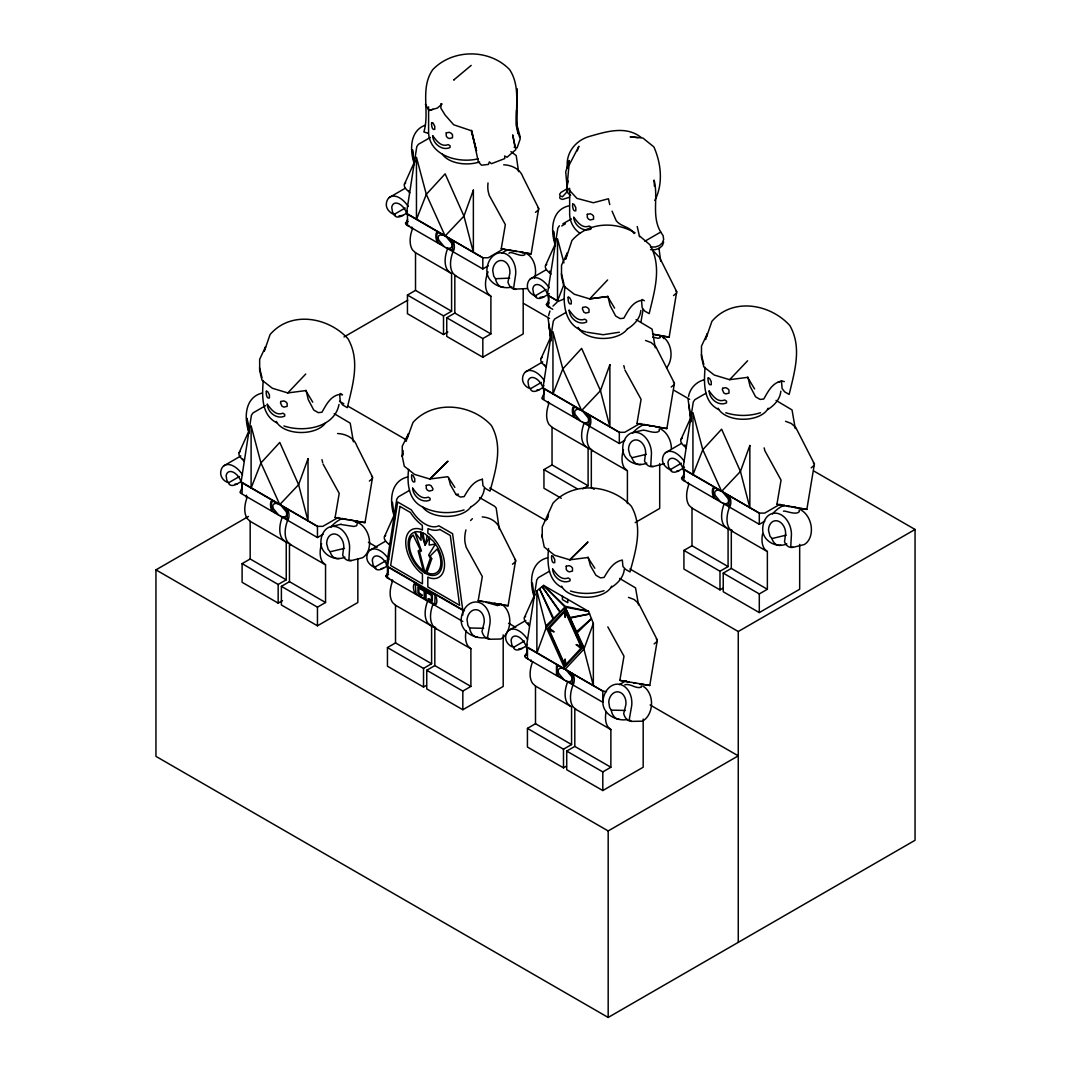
<?xml version="1.0" encoding="UTF-8"?>
<svg xmlns="http://www.w3.org/2000/svg" width="1071" height="1071" viewBox="0 0 1071 1071"><rect width="100%" height="100%" fill="white"/><g stroke="black" fill="none" stroke-linecap="round" stroke-linejoin="round"><path stroke-width="1.5" d="M428.32 133.326L423.875 131.947C430.06 111.625 419.645 88.665 432.711 69.682C452.805 48.65 489.581 48.65 509.662 69.682C523.424 90.781 511.269 116.511 520.238 138.842L517.119 147.865L514.107 147.142M594.82 568.232L587.805 557.509L569.772 559.812L554.47 555.206L544.255 547.067L542.234 537.24L542.234 526.972L552.957 503.236C573.601 480.344 611.595 484.614 631.368 506.288C643.149 527.24 635.813 550.32 630.002 571.927L625.558 569.357L622.934 566.492L622.331 560.039C613.214 561.847 608.448 570.107 604.098 577.43L600.389 577.858L595.945 575.288L590.375 565.662L588.18 557.121M559.397 225.753L557.83 228.096L547.522 293.561L548.539 295.703L557.509 300.884L557.509 238.713L563.935 262.89M542.234 537.24L542.234 534.67M516.463 110.126L516.142 124.946L517.989 133.688M516.731 98.586L516.945 88.706L516.624 124.008L520.211 136.968M355.144 521.108L365.01 522.621L372.561 477.224L356.83 445.79C354.046 437.731 345.598 433.835 337.552 433.527M501.723 604.847L508.109 605.771L515.66 560.387L499.943 528.954C497.319 521.523 489.795 517.306 482.191 516.945M524.763 252.943L531.149 253.881L538.7 208.484L522.969 177.05C520.185 168.99 511.737 165.095 503.691 164.787M639.896 683.941L649.776 685.453L657.326 640.056L638.677 603.509L634.152 599.519L628.463 597.364M660.446 335.799L669.161 337.111L676.711 291.727L659.589 257.522L653.551 251.176M657.005 427.061L666.872 428.574L674.422 383.177L655.787 346.629L651.262 342.64L645.572 340.484M800.465 508.444L806.851 509.381L814.402 463.984L795.753 427.436L791.241 423.447L785.552 421.291M568.875 165.108L569.277 160.53L565.716 171.842L567.63 192.686L570.615 195.458M609.76 204.628L608.422 198.764L593.347 202.754L576.881 198.349L566.934 187.505L568.982 165.429L578.902 146.272L577.229 150.917M503.557 248.887L488.202 257.763L482.78 257.736L406.485 213.263L416.78 146.66L418.346 144.331L430.355 137.463M464.506 610.831L386.484 565.783L396.779 499.166L398.345 496.837L409.51 490.398M387.488 566.773L397.689 502.004L411.411 509.93A28.542 16.48 60 0 0 438.856 525.781L452.591 533.706L462.779 610.256M640.056 423.433L624.714 432.309L619.292 432.282L542.984 387.809L553.279 321.206L554.858 318.877L566.024 312.424M572.316 673.485L526.463 646.589L536.758 579.987L538.325 577.657L549.49 571.204M780.036 504.254L764.681 513.116L759.259 513.089L682.963 468.629L693.258 402.013L694.825 399.684L705.99 393.231M567.001 189.313L566.505 192.365L562.516 196.756L560.173 195.939L559.598 194.44L560.869 192.485L566.572 189.045M342.573 518.953L335.103 517.547L339.212 493.37L323.054 464.051M509.809 250.413L501.241 248.807L505.351 224.629L489.193 195.31L488.095 190.906A18.997 10.871 -80.8 0 1 488.028 182.913M483.476 601.728L478.202 600.711L482.311 576.533L466.153 547.214L465.068 542.81A18.997 10.871 -80.8 0 1 465.939 529.944M640.886 322.384L643.095 309.479M645.532 425.107L636.964 423.5L641.074 399.322L624.915 370.004M628.423 681.986L619.855 680.38L623.978 656.202L607.819 626.883M784.4 505.713L776.93 504.321L781.054 480.129L764.895 450.824L764.159 447.879M549.784 271.083L550.855 274.337M566.934 187.505L568.099 180.919M528.07 622.612L529.141 625.866M684.931 444.853L686.016 448.106M565.916 613L565.113 617.432L564.31 612.077M564.31 663.485L565.113 659.067L565.916 664.422M548.566 315.731L549.918 311.018M688.546 396.538C689.804 388.572 696.217 381.825 703.995 379.844M338.998 404.436C334.527 428.052 303.187 432.523 283.949 425.977M484.346 488.349C483.664 496.368 477.773 502.66 471.227 506.717M640.846 310.389C640.177 318.395 634.273 324.687 627.726 328.743M624.326 569.17C623.643 577.175 617.739 583.467 611.193 587.524M780.826 391.196C780.143 399.215 774.253 405.494 767.706 409.55M427.329 535.567L425.133 545.166L420.742 532.086L416.646 531.685L413.125 532.769A24.017 13.869 60 0 0 413.125 560.494A24.017 13.869 60 0 0 437.142 574.364A24.017 13.869 60 0 0 437.142 546.638L433.621 541.484L425.133 533.96L420.742 532.086L421.037 540.333L414.892 532.233L421.425 550.896L419.564 552.06L425.133 573.172L430.328 558.272L428.654 555.073L435.388 544.055L429.136 545.072L429.525 537.16L425.133 545.166L422.938 533.023M264.738 349.963L270.066 334.567C290.79 310.322 328.382 317.083 348.021 338.797C360.458 360.579 352.654 385.025 347.325 407.676L342.827 405.079L340.283 401.786L339.694 394.771M565.823 259.062L571.927 240.52C588.006 222.099 614.901 221.041 635.103 232.849M706.579 336.736L711.907 321.327C732.618 297.095 770.21 303.843 789.849 325.571C802.286 347.352 794.495 371.784 789.166 394.436L784.655 391.839L782.111 388.545L781.522 381.544M425.04 125.267C409.591 130.97 409.778 150.516 414.223 163.555L414.946 160.851L404.503 184.065M403.098 453.394L402.268 456.42L404.276 466.246L414.504 474.386L429.792 479.005L447.839 476.689L454.854 487.412M407.248 438.213L412.991 422.429C433.635 399.537 471.615 403.807 491.388 425.482C503.183 446.433 495.833 469.513 490.036 491.12L485.591 488.55L482.967 485.685L482.352 479.219M547.214 519.02L548.472 514.468L547.027 519.14M264.242 351.328L265.528 346.83L259.651 359.334L259.651 370.392L261.967 380.138L272.409 388.278L287.804 392.923L305.757 390.594L312.745 402.174M565.689 258.78L567.389 252.783L561.512 265.287L561.512 276.345L563.828 286.091L574.257 294.23L589.666 298.876L607.618 296.547L614.607 308.127M705.655 339.587L707.355 333.59L701.492 346.094L701.478 357.152L703.808 366.898L714.237 375.037L729.632 379.683L747.598 377.353L754.586 388.934M407.582 219.501L405.628 223.866A15.222 7.216 -52.4 0 0 408.935 225.673M403.218 450.744L402.268 456.42L402.268 446.152L408.493 433.661L406.096 441.426M411.933 227.146L411.532 228.418L411.264 227.467M392.468 579.973L392.066 581.232L391.812 580.295M548.165 401.545L547.763 402.803L547.495 401.853M531.27 660.111L530.868 661.369L530.6 660.419M688.131 482.352L687.729 483.61L687.475 482.66M663.659 242.073L662.373 245.58L659.441 248.244L655.291 249.663L650.552 249.637M593.347 623.469L583.936 649.12L565.113 669.321L546.29 627.378L536.879 590.857L543.573 585.409L588.568 611.38L593.347 623.469L593.347 685.627L583.936 649.12L565.113 607.163L543.573 585.409L565.113 606.226L588.568 611.38L565.113 607.163L560.24 611.929L542.14 586.573L559.999 612.17L553.653 618.395L539.503 588.715L553.078 618.958L545.929 625.973M557.509 300.884L563.882 284.645M654.85 200.478C663.324 183.877 661.249 163.582 653.899 146.928L642.868 138.025L630.163 136.834L638.008 137.637M591.085 228.94L591.165 227.266L589.304 226.061C581.861 229.033 577.175 221.483 573.695 217.118C573.976 224.803 582.53 232.139 590.255 229.301M239.154 452.658L248.941 430.903M384.516 536.571L394.958 513.37M545.554 265.488L555.354 243.746M541.016 358.611L550.802 336.856M524.482 617.391L534.924 594.177L534.201 596.882C529.288 582.865 529.971 562.021 547.495 557.817M680.995 439.418L691.424 416.217M246.571 495.177L245.902 496.85L245.634 495.9M538.659 209.755L535.5 212.339M372.534 478.496L369.361 481.066M676.671 292.999L673.512 295.569M515.633 561.659L512.474 564.23M674.395 384.449L671.222 387.019M657.286 641.328L654.127 643.912M814.362 465.256L811.202 467.84M552.997 306.092L557.107 302.196M287.818 392.91L305.757 374.007M607.618 279.959L589.679 298.863L607.618 296.547M729.646 379.67L747.598 360.78M561.753 225.954L565.394 223.826M406.471 212.125L407.449 211.134M542.97 386.671L543.948 385.68M386.47 564.631L387.448 563.654M682.95 467.478L683.927 466.487M526.45 645.452L527.427 644.461M411.492 536.584L413.138 535.045L420.247 549.624L418.172 550.909L423.326 570.455L421.05 568.795A22.25 12.839 60 0 1 411.518 536.625M442.122 103.994L437.329 108.091L428.909 110.46L425.415 104.235M454.251 79.549L453.676 80.044L471.186 65.398M624.821 684.811C630.324 682.99 635.759 689.269 641.261 687.18L641.288 685.801M784.347 381.584L781.817 381.089C772.378 382.534 768.027 391.611 763.77 399.028L760.102 399.416L755.604 396.819L750.088 386.336L747.906 377.099M389.242 197.533L405.052 188.349M406.94 213.049L402.897 215.405A15.222 7.216 -52.4 0 1 394.423 215.231L394.168 214.401L405.119 208.028M405.36 223.036L408.105 221.443M530.292 278.969L546.103 269.785M223.611 465.965L240.855 455.938M549.329 293.708L543.948 296.841A15.222 7.216 -52.4 0 1 535.473 296.667L535.219 295.837L546.17 289.465M241.31 481.481L237.267 483.838A15.222 7.216 -52.4 0 1 228.792 483.664L228.538 482.834L239.489 476.461M549.985 307.096A15.222 7.216 -52.4 0 1 546.679 305.289L546.411 304.472L549.155 302.879M525.473 371.918L542.716 361.891M543.171 387.434L539.128 389.79A15.222 7.216 -52.4 0 1 530.654 389.616L530.399 388.786L541.35 382.414M369.79 550.36L385.587 541.176M387.474 565.876L383.431 568.232A15.222 7.216 -52.4 0 1 374.97 568.058L374.703 567.228L385.654 560.856M389.483 578.487A15.222 7.216 -52.4 0 1 386.162 576.68L385.908 575.863L388.639 574.27M665.452 452.738L681.25 443.541M684.489 467.465L679.094 470.597A15.222 7.216 -52.4 0 1 670.633 470.423L670.366 469.607L681.317 463.234M685.145 480.866A15.222 7.216 -52.4 0 1 681.825 479.058L681.571 478.242L684.302 476.649M508.578 630.498L525.821 620.47M526.276 646.014L522.233 648.357A15.222 7.216 -52.4 0 1 513.759 648.183L513.504 647.366L524.455 640.994M528.271 658.625A15.222 7.216 -52.4 0 1 524.964 656.818L524.696 655.988L527.441 654.394M562.851 223.852L571.405 218.886M447.839 332.037L443.514 334.527L407.449 313.709L407.449 295.061L415.521 290.388L451.587 311.219L451.587 273.56L415.521 252.729L412.656 250.079A26.641 15.382 -60 0 1 412.656 228.324M344.005 336.963L407.756 300.161M482.82 268.941L482.82 257.763L407.489 214.267L407.449 225.432L482.82 268.941L488.416 265.715M265.554 405.668L252.997 412.924L251.417 415.253L241.122 481.856L317.458 526.356L322.853 526.356L338.195 517.48M407.449 295.061L443.514 315.878L451.587 311.219M523.197 289.023L523.197 333.911L482.82 357.219L446.741 336.401L446.741 317.752L454.827 313.08L490.893 333.911L490.893 296.252L488.028 293.601A26.641 15.382 -60 0 1 488.028 271.847M644.849 241.229L660.74 232.059C651.208 216.248 658.585 197.158 654.086 180.075L654.408 186.367M446.741 317.752L482.82 338.57L490.893 333.911M813.906 471.066L915.049 529.462L915.049 840.28L608.181 1017.45L155.951 756.367L155.951 569.866L248.459 516.463M282.49 600.63L278.165 603.12L242.1 582.303L242.1 563.654L250.172 558.982L286.238 579.813L286.238 542.154L250.172 521.323L247.307 518.672A26.641 15.382 -60 0 1 247.307 496.917M317.458 537.535L317.458 526.356L242.126 482.86L242.1 494.026L317.458 537.535L323.054 534.309M242.1 563.654L278.165 584.471L286.238 579.813M357.834 559.276L357.834 602.504L317.458 625.812L281.392 604.995L281.392 586.346L289.465 581.673L325.544 602.504L325.544 564.845L322.679 562.195A26.641 15.382 -60 0 1 321.595 543.613M561.271 498.243L543.948 488.256L543.948 469.607L552.034 464.934L588.099 485.765L588.099 448.106L552.034 427.275L549.169 424.625A26.641 15.382 -60 0 1 549.169 402.87M281.392 586.346L317.458 607.163L325.544 602.504M619.319 443.488L619.319 432.309L543.988 388.813L543.948 399.978L619.319 443.488L624.915 440.261M582.718 488.871L588.099 485.765M426.405 685.386L423.527 687.047L387.448 666.216L387.448 647.567L395.52 642.908L431.6 663.739L431.6 626.08L395.52 605.249L392.669 602.598A26.641 15.382 -60 0 1 392.669 580.843M635.183 522.608L659.696 508.457L659.696 463.569M387.448 647.567L423.527 668.398L431.6 663.739M503.196 634.889L503.196 686.431L462.819 709.738L426.753 688.907L426.753 670.259L434.826 665.6L470.892 686.417L470.892 648.772L468.04 646.108A26.641 15.382 -60 0 1 466.153 630.685M722.885 588.22L719.993 589.893L683.927 569.062L683.927 550.414L692 545.755L728.079 566.572L728.079 528.913L692 508.096L689.148 505.445A26.641 15.382 -60 0 1 689.148 483.69M426.753 670.259L462.819 691.09L470.892 686.417M759.299 524.308L759.299 513.116L683.967 469.62L683.927 480.785L759.299 524.308L764.895 521.082M683.927 550.414L719.993 571.245L728.079 566.572M799.676 544.376L799.676 589.264L759.299 612.585L723.233 591.754L723.233 573.105L731.306 568.447L767.372 589.264L767.372 551.605L764.52 548.954A26.641 15.382 -60 0 1 762.632 533.532M723.233 573.105L759.299 593.936L767.372 589.264M566.385 766.193L563.493 767.853L527.427 747.036L527.427 728.387L535.5 723.728L571.566 744.546L571.566 706.887L535.5 686.069L532.635 683.405A26.641 15.382 -60 0 1 532.635 661.65M619.346 684.637L626.321 680.607M629.909 568.955L738.267 631.515L915.049 529.462M527.427 728.387L563.493 749.205L571.566 744.546M643.176 719.029L643.176 767.238L602.799 790.545L566.72 769.728L566.72 751.079L574.806 746.407L610.872 767.238L610.872 729.579L608.007 726.928A26.641 15.382 -60 0 1 606.132 711.505M566.72 751.079L602.799 771.896L610.872 767.238M155.951 569.866L608.181 830.949L738.267 755.845L650.137 704.972M357.379 523.036L356.643 525.767L353.725 526.463L340.913 524.482M659.241 428.989L659.294 430.944C655.854 434.826 644.608 429.297 643.443 430.355M559.209 300.978L564.029 299.037M546.411 304.472L548.633 300.938A11.353 6.52 59.8 0 0 541.993 286.479A11.353 6.52 59.8 0 0 532.796 288.728L533.559 293.521L535.219 295.837M385.908 575.863L388.117 572.329A11.353 6.52 59.8 0 0 381.49 557.871A11.353 6.52 59.8 0 0 372.28 560.12L373.056 564.912L374.703 567.228M681.571 478.242L683.78 474.707A11.353 6.52 59.8 0 0 677.153 460.249A11.353 6.52 59.8 0 0 667.943 462.498L668.719 467.291L670.366 469.607M524.696 655.988L526.919 652.467A11.353 6.52 59.8 0 0 520.278 638.008A11.353 6.52 59.8 0 0 511.081 640.257L511.844 645.05L513.504 647.366M664.328 463.73L653.23 466.514L650.753 466.126L651.463 453.542A19.037 14.07 76.6 0 0 636.991 432.47A19.037 14.07 76.6 0 0 622.72 448.669C622.639 460.209 636.723 467.759 646.804 463.1M526.972 288.568L514.321 289.143L513.638 288.005L515.673 274.256A19.037 14.445 87.6 0 0 502.821 252.943A19.037 14.445 87.6 0 0 486.917 269.383C485.873 282.115 500.8 290.121 512.018 287.001M482.459 479.286C473.248 480.892 468.496 489.313 464.118 496.623L460.41 497.051L455.965 494.481L450.409 484.855L448.575 477.733M568.567 205.927C551.043 210.13 550.36 230.975 555.273 244.991L553.479 231.162L555.407 246.089M262.167 393.084C244.643 397.287 243.96 418.132 248.874 432.149L247.08 418.319L249.008 433.246M407.515 476.997C390.005 481.214 389.322 502.045 394.235 516.061M569.625 197.225L562.516 199.42L560.173 198.617L559.598 197.118M641.85 300.282C632.399 301.714 628.048 310.804 623.804 318.207L620.122 318.596L615.624 315.999L610.109 305.53L607.926 296.279M777.961 382.24L781.817 381.089M428.909 110.46L433.112 109.282M760.504 412.737C749.245 416.324 737.049 416.324 725.79 412.737M464.038 509.903C450.342 514.227 434.893 513.491 422.121 506.717C408.265 499.796 406.953 482.941 408.6 469.366M604.004 590.71C593.147 594.097 581.366 594.405 570.468 591.005M478.161 158.803C459.379 163.502 430.408 156.353 428.601 133.433L428.601 106.899M619.359 332.224L603.174 334.728L587.002 332.224M633.269 432.47L642.988 430.167M331.408 526.517L341.127 524.214M653.23 466.514A15.222 9.786 -80.4 0 1 644.541 461.106L645.666 452.564A11.353 8.394 76.6 0 0 637.031 439.994A11.353 8.394 76.6 0 0 628.516 449.659L630.029 455.336L632.01 457.719L646.282 454.332M356.469 522.38L355.077 521.764A19.037 14.07 76.6 0 1 369.053 537.937A19.037 14.07 76.6 0 1 362.467 557.777L351.368 560.561A15.222 9.786 -80.4 0 1 342.68 555.153L343.804 546.612A11.353 8.394 76.6 0 0 335.169 534.041A11.353 8.394 76.6 0 0 326.655 543.707L328.168 549.383L330.149 551.766L344.42 548.379M351.368 560.561L348.892 560.173L349.615 547.589A19.037 14.07 76.6 0 0 335.129 526.517A19.037 14.07 76.6 0 0 320.858 542.716C320.831 554.189 334.835 561.833 344.942 557.148M800.639 509.796A19.037 14.07 76.6 0 1 811.269 527.16A19.037 14.07 76.6 0 1 804.308 544.537L793.209 547.321A15.222 9.786 -80.4 0 1 784.521 541.926L785.645 533.371A11.353 8.394 76.6 0 0 776.997 520.801A11.353 8.394 76.6 0 0 768.496 530.466L769.995 536.143L771.99 538.539L786.248 535.139M793.209 547.321L790.733 546.946L791.442 534.362A19.037 14.07 76.6 0 0 776.957 513.277A19.037 14.07 76.6 0 0 762.686 529.489C762.606 541.016 776.703 548.566 786.783 543.921M402.897 215.405L398.974 215.873M543.948 296.841L540.025 297.31M536.718 390.165L539.128 389.79M234.857 484.212L237.267 483.838M676.698 470.986L679.094 470.597M381.035 568.607L383.431 568.232M518.632 648.932L522.233 648.357M455.965 494.481L458.442 494.2M783.423 511.175C784.574 510.104 795.82 515.646 799.261 511.751L799.207 509.809M501.241 248.807L515.566 251.15M636.964 423.5L654.568 426.325M335.103 517.547L365.01 522.621M776.93 504.321L806.851 509.381M478.202 600.711L495.819 603.522M500.478 604.499L496.328 603.709M619.855 680.38L649.776 685.453M437.396 231.657C434.813 233.21 435.884 239.958 437.396 242.582M452.939 251.551C455.108 249.838 454.599 243.304 452.939 240.64M573.895 406.204C571.312 407.756 572.396 414.504 573.895 417.128M589.438 426.097C591.62 424.384 591.112 417.851 589.438 415.187M272.034 500.251C269.45 501.804 270.535 508.551 272.034 511.175M713.875 487.024C711.291 488.577 712.376 495.324 713.875 497.935M287.577 520.145C289.759 518.431 289.25 511.898 287.577 509.234M729.418 506.918C731.587 505.191 731.078 498.671 729.418 495.993M557.375 664.984L556.505 665.72L556.505 674.181L557.375 675.908L602.799 702.268L602.799 691.09L527.468 647.594L527.427 658.759L558.018 676.417M515.901 289.384A15.222 9.786 -80.4 0 1 507.935 282.195L509.876 273.266A11.353 8.622 87.6 0 0 502.205 260.561A11.353 8.622 87.6 0 0 492.714 270.361L493.744 276.171L495.525 278.714L509.676 278.125M606.467 691.652L602.759 691.063L566.037 669.857L571.512 676.457A5.101 2.945 60 0 1 571.499 680.781L569.317 681.839L566.01 681.036M650.552 246.959L655.291 246.999L659.441 245.567L662.373 242.903L663.659 239.395L663.083 235.593L660.74 232.059M500.987 603.87A19.037 14.512 -88.7 0 1 509.809 621.421A19.037 14.512 -88.7 0 1 500.719 639.039L489.675 639.24A15.222 9.786 -80.4 0 1 481.977 631.488L484.186 622.479A11.353 8.662 -88.7 0 0 476.823 609.76A11.353 8.662 -88.7 0 0 467.023 619.574L467.893 625.397L469.607 627.981L483.677 628.302M489.675 639.24L487.506 637.526L489.983 623.456A19.037 14.512 -88.7 0 0 477.639 602.143A19.037 14.512 -88.7 0 0 461.226 618.583C459.834 632.064 475.725 639.963 487.399 637.406M642.707 686.016A19.037 14.512 -88.7 0 1 651.529 703.58A19.037 14.512 -88.7 0 1 642.439 721.185L631.395 721.385A15.222 9.786 -80.4 0 1 623.683 713.634L625.906 704.624A11.353 8.662 -88.7 0 0 618.543 691.906A11.353 8.662 -88.7 0 0 608.743 701.719L609.613 707.556L611.327 710.127L625.397 710.448M631.395 721.385L629.226 719.672L631.703 705.602A19.037 14.512 -88.7 0 0 619.359 684.289A19.037 14.512 -88.7 0 0 602.946 700.729C601.634 713.42 616.12 721.76 627.472 719.511M645.184 424.852L644.916 424.866M522.929 252.528L520.439 252.14M659.883 335.611L661.624 335.839L657.366 335.049M658.652 427.222L656.162 426.834M355.746 521.108L357.473 521.336L353.229 520.546M629.132 681.892L627.405 681.665L628.704 681.919M640.498 683.941L642.225 684.168L639.615 683.673M646.228 425.013L651.288 425.843M786.208 505.82L789.367 506.342M344.367 519.06L347.54 519.569M513.678 250.828L508.779 250.092L510.077 250.346M521.282 252.368L523.599 252.756M488.912 602.451L490.638 602.732M793.156 507.226L795.699 507.654M494.414 603.629L496.971 604.057M514.937 250.962L531.149 253.881M514.87 251.203L516.811 251.538M652.949 334.206L656.858 334.875M653.578 334.393L669.161 337.111M649.267 425.749L651.878 426.191M790.639 506.463L794.548 507.132M348.798 519.703L352.707 520.372M633.47 682.856L636.067 683.298M653.23 426.178L666.872 428.574M786.743 506.128L789.233 506.57M494.481 603.388L508.109 605.771M655.091 426.499L658.919 427.195M795.057 507.306L798.899 508.015M787.091 506.101L788.725 506.382M521.001 252.1L523.197 252.502M509.02 253.332C510.198 250.212 520.867 257.642 524.857 254.751L524.884 253.238M416.739 583.668C411.679 580.803 413.018 593.468 416.739 594.86L462.819 621.461M434.157 604.861C438.467 606.159 437.102 594.726 433.527 593.361M486.194 602.344L497.466 605.557L499.541 605.035L499.568 603.656M652.721 337.124L658.263 338.289L660.338 337.566L660.352 336.053M444.251 235.486L440.944 234.683L438.762 235.74A5.101 2.945 60 0 0 438.762 240.065L444.063 246.571M446.031 247.709L449.338 248.512L451.52 247.455A5.101 2.945 60 0 0 451.534 243.13L446.058 236.53M580.763 410.032L577.456 409.229L575.274 410.287A5.101 2.945 60 0 0 575.261 414.611L580.576 421.117M582.544 422.255L585.85 423.058L588.033 422.001A5.101 2.945 60 0 0 588.046 417.677L582.57 411.077M720.743 490.839L717.436 490.049L715.254 491.107A5.101 2.945 60 0 0 715.241 495.418L720.555 501.938M722.51 503.075L725.817 503.865L727.999 502.808A5.101 2.945 60 0 0 728.012 498.497L722.537 491.884M278.902 504.08L275.595 503.276L273.413 504.334A5.101 2.945 60 0 0 273.4 508.658L278.714 515.164M280.682 516.302L283.989 517.106L286.171 516.048A5.101 2.945 60 0 0 286.185 511.724L280.709 505.124M564.23 668.813L560.923 668.009L558.741 669.067A5.101 2.945 60 0 0 558.741 673.391L564.042 679.898M585.81 331.93C564.953 326.695 562.315 304.499 565.1 286.426M528.887 388.184C524.897 386.363 521.872 382.079 522.621 377.554A19.037 10.938 59.8 0 1 544.403 380.767M227.025 482.231C223.036 480.41 220.01 476.126 220.76 471.601A19.037 10.938 59.8 0 1 242.541 474.814M511.992 646.75C508.002 644.929 504.977 640.645 505.726 636.134A19.037 10.938 59.8 0 1 527.508 639.347M395.4 215.244C390.487 213.316 385.399 209.006 386.39 203.169A19.037 10.938 59.8 0 1 408.171 206.382M536.451 296.667C531.537 294.753 526.45 290.442 527.441 284.605A19.037 10.938 59.8 0 1 549.222 287.818M671.611 470.437C666.698 468.509 661.597 464.198 662.588 458.375A19.037 10.938 59.8 0 1 684.369 461.588M375.948 568.058C371.008 566.184 365.921 561.86 366.925 555.996A19.037 10.938 59.8 0 1 388.706 559.209M552.77 309.318L548.499 306.868L548.499 295.676L558.473 301.487M434.157 593.776L462.819 610.269L462.819 615.062M416.124 594.445L387.448 577.952L387.448 566.76L416.124 583.36M510.907 151.613L516.209 155.563L518.551 171.588M642.118 299.465L644.367 300.764M636.094 319.627L652.078 329.118L655.278 347.78M776.073 400.434L792.045 409.939L795.258 428.587M441.466 234.736C434.692 226.998 435.602 244.509 441.466 244.201M448.829 238.994L452.672 241.832L452.538 250.386L448.829 248.445M523.505 303.401L549.503 318.422M673.766 390.152L689.657 399.336M454.827 313.08L454.827 275.421L490.893 296.252M577.965 409.283C571.204 401.545 572.101 419.056 577.979 418.748M585.328 413.54L589.184 416.378L589.05 424.933L585.328 422.991M717.945 490.103C711.171 482.352 712.081 499.876 717.945 499.555M725.308 494.347L729.15 497.185L729.016 505.753L725.308 503.812M594.218 489.3L591.326 487.626L591.326 449.967L627.405 470.798L627.405 503.544M731.306 568.447L731.306 530.788L767.372 551.605M543.948 469.607L577.135 488.764M340.257 393.512L342.506 394.811L339.989 394.329C330.537 395.761 326.186 404.838 321.943 412.255L318.261 412.643L313.763 410.046L308.247 399.577L306.065 390.326M339.507 401.29L343.831 403.794M348.169 406.297L405.963 439.659M489.755 488.041L546.103 520.573M334.232 413.674L350.217 423.165L353.417 441.828M479.594 497.6L494.601 506.262L496.208 508.082L499.22 529.02M619.56 578.407L635.545 587.899L638.53 604.928M368.397 542.301L377.072 547.308M508.538 623.215L515.767 627.392M276.104 503.33C269.343 495.592 270.24 513.103 276.117 512.795M283.467 507.587L287.323 510.425L287.189 518.98L283.467 517.039M561.445 668.076C554.671 660.325 555.581 677.836 561.445 677.528M568.808 672.32L572.65 675.158L572.516 683.726L568.808 681.785M289.465 581.673L289.465 544.014L325.544 564.845M434.826 665.6L434.826 627.941L470.892 648.772M574.806 746.407L574.806 708.748L610.872 729.579M641.02 137.342C625.839 125.441 606.414 131.639 589.853 136.298C575.636 140.194 565.247 153.073 567.496 168.147M579.853 233.143C573.681 229.14 570.12 222.099 569.652 214.856L569.652 188.335M718.601 409.55C702.83 401.705 703.942 382.012 705.079 367.233M562.088 587.524C547.589 580.308 547.067 562.503 548.58 548.526M276.76 422.791C261.003 414.946 262.1 395.239 263.238 380.473M639.454 235.861L649.883 244.75C662.32 266.532 654.515 290.977 649.187 313.629L644.688 311.032L642.145 307.738L641.556 300.723M732.51 531.537L729.525 528.753A26.641 15.382 -60 0 1 729.525 506.998M456.032 276.171L453.046 273.4A26.641 15.382 -60 0 1 453.046 251.631M728.079 528.913L728.213 529.047A26.641 15.382 -60 0 0 732.109 530.252M727.129 528.418L724.143 525.647A26.641 15.382 -60 0 1 724.143 503.892M450.65 273.065L447.651 270.294A26.641 15.382 -60 0 1 447.651 248.526M627.405 470.798L624.54 468.147A26.641 15.382 -60 0 1 623.456 449.566M592.544 450.717L589.545 447.946A26.641 15.382 -60 0 1 589.545 426.178M588.099 448.106L588.233 448.227A26.641 15.382 -60 0 0 590.75 449.218M587.162 447.611L584.164 444.826A26.641 15.382 -60 0 1 584.164 423.072M576.011 709.497L573.012 706.726A26.641 15.382 -60 0 1 573.012 684.971C574.806 682.655 574.672 676.778 572.918 673.967M570.629 706.391L567.63 703.62A26.641 15.382 -60 0 1 567.63 681.852M436.044 628.69L433.045 625.906A26.641 15.382 -60 0 1 433.045 604.151M431.6 626.08L431.733 626.2A26.641 15.382 -60 0 0 435.629 627.405M430.649 625.584L427.664 622.8A26.641 15.382 -60 0 1 427.664 601.045M290.683 544.764L287.684 541.993A26.641 15.382 -60 0 1 287.684 520.225M286.238 542.154L286.372 542.274A26.641 15.382 -60 0 0 288.889 543.265M285.301 541.658L282.302 538.874A26.641 15.382 -60 0 1 282.302 517.119M675.694 290.576L676.711 291.727M813.371 462.833L814.402 463.984M537.682 207.332L538.7 208.484M673.405 382.026L674.422 383.177M656.295 638.905L657.326 640.056M514.642 559.236L515.66 560.387M371.543 476.073L372.561 477.224M530.399 388.786L528.739 386.47L527.976 381.691A11.353 6.52 59.8 0 1 537.187 379.429A11.353 6.52 59.8 0 1 543.814 393.887L541.859 398.251A15.222 7.216 -52.4 0 0 543.211 399.577M394.168 214.401L392.508 212.085L391.745 207.292A11.353 6.52 59.8 0 1 398.854 203.744A11.353 6.52 59.8 0 1 407.167 214.508M228.538 482.834L226.878 480.518L226.115 475.738A11.353 6.52 59.8 0 1 235.325 473.476A11.353 6.52 59.8 0 1 241.952 487.934L239.998 492.299A15.222 7.216 -52.4 0 0 241.35 493.624M546.036 367.299L544.791 365.024M409.805 192.914L408.801 191.12M390.353 545.728L389.094 543.452M244.175 461.347L242.93 459.071M634.045 233.505C630.19 226.624 621.006 226.865 616.24 220.746L612.063 211.174M584.297 648.129L577.135 632.841L591.473 618.717L576.573 631.622L570.227 618.074L589.599 613.978L569.973 617.552L565.113 607.163L546.29 627.378L536.879 653.029L536.879 590.857M639.548 236.758L637.218 226.503M703.808 364.408L701.411 354.595M563.841 283.587L561.432 273.788M261.98 377.648L259.57 367.835M771.99 538.539L772.392 539.864A15.222 9.786 -80.4 0 0 781.08 545.273M632.01 457.719L632.412 459.057A15.222 9.786 -80.4 0 0 641.101 464.453M330.149 551.766L330.551 553.105A15.222 9.786 -80.4 0 0 339.239 558.5M623.831 365.599L624.554 368.544M321.969 459.646L322.692 462.592M495.525 278.714L495.806 280.147A15.222 9.786 -80.4 0 0 503.772 287.336M514.977 147.088L512.714 134.892L515.861 149.619L507.025 157.263L504.709 155.964L504.709 158.602L491.455 163.702L489.327 161.908L488.443 164.412L481.522 165.229L478.335 161.801L471.535 130.341L476.501 150.716L471.186 130.662L453.676 124.772L445.067 114.972L440.904 108.184L440.904 103.592M611.327 710.127L611.554 711.586A15.222 9.786 -80.4 0 0 619.266 719.324M469.607 627.981L469.848 629.44A15.222 9.786 -80.4 0 0 477.546 637.178M550.735 338.101L548.941 324.272L551.083 340.859L548.138 318.529M658.946 248.111L660.7 261.217M688.907 405.079L691.063 421.679L688.104 399.336M532.407 583.052L534.335 597.993M414.223 163.555L412.429 149.726L414.357 164.653M392.428 502.245L394.583 518.833M759.299 593.936L759.299 612.585M738.267 631.515L738.267 942.346M719.993 571.245L719.993 589.893M692 508.096L692 545.755M608.181 830.949L608.181 1017.45M602.799 771.896L602.799 790.545M567.804 599.399L567.804 602.719L562.422 599.599L562.422 596.279M563.493 749.205L563.493 767.853M552.034 427.275L552.034 464.934M535.5 686.069L535.5 723.728M482.82 338.57L482.82 357.219M462.819 691.09L462.819 709.738M443.514 315.878L443.514 334.527M423.527 668.398L423.527 687.047M415.521 252.729L415.521 290.388M395.52 605.249L395.52 642.908M317.458 607.163L317.458 625.812M278.165 584.471L278.165 603.12M250.172 521.323L250.172 558.982M662.48 335.678A26.641 15.382 -60 0 1 663.605 338.597M550.133 273.306A15.222 5.998 24.2 0 1 546.732 264.323M661.771 336.214A19.037 14.445 87.6 0 1 666.617 367.808M768.148 408.198A25.891 14.94 0 0 1 743.154 419.27A25.891 14.94 0 0 1 718.146 408.198M685.56 447.236A15.222 5.998 24.2 0 1 682.16 438.253M772.499 513.96A26.641 15.382 -60 0 1 784.521 505.191M627.499 328.623A25.891 14.94 0 0 1 602.049 338.449A25.891 14.94 0 0 1 578.166 327.378M660.673 428.989A19.037 14.07 76.6 0 1 671.423 448.803M545.581 366.416A15.222 5.998 24.2 0 1 542.194 357.433M632.519 433.153A26.641 15.382 -60 0 1 644.541 424.384M325.638 422.67A25.891 14.94 0 0 1 300.188 432.497A25.891 14.94 0 0 1 276.305 421.425M243.719 460.463A15.222 5.998 24.2 0 1 240.332 451.48M330.658 527.2A26.641 15.382 -60 0 1 342.68 518.431M470.611 520.519A18.997 10.871 -80.8 0 1 472.405 518.685M470.999 506.596A25.891 14.94 0 0 1 446.674 516.423A25.891 14.94 0 0 1 422.349 506.596M389.081 544.389A15.222 5.998 24.2 0 1 385.68 535.406M611.648 586.158A25.891 14.94 0 0 1 586.64 597.243A25.891 14.94 0 0 1 561.646 586.158M529.061 625.196A15.222 5.998 24.2 0 1 525.66 616.213M526.289 253.399A19.037 14.445 87.6 0 1 534.603 278.232M409.082 191.87A15.222 5.998 24.2 0 1 405.681 182.887M501.897 253.144A26.641 15.382 -60 0 1 508.029 249.838M479.607 161.908A25.891 14.94 0 0 1 442.336 154.077M267.281 404.276C267.536 412.281 276.867 419.819 284.685 416.097L284.752 414.423L282.905 413.219C275.461 416.191 270.776 408.64 267.281 404.276M432.644 135.682C432.898 143.688 442.229 151.225 450.034 147.503L450.115 145.83L448.254 144.625C440.81 147.597 436.138 140.047 432.644 135.682M412.643 488.189C412.897 496.208 422.228 503.731 430.047 500.023L430.114 498.35L428.253 497.145C420.809 500.117 416.137 492.566 412.643 488.189M569.143 310.229C569.397 318.234 578.728 325.771 586.547 322.05L586.613 320.376L584.766 319.171C577.323 322.143 572.637 314.593 569.143 310.229M552.623 569.009C552.877 577.015 562.208 584.552 570.013 580.83L570.093 579.157L568.232 577.952C560.789 580.924 556.103 573.373 552.623 569.009M709.122 391.035C709.377 399.055 718.708 406.578 726.526 402.87L726.593 401.197L724.732 399.992C717.289 402.964 712.617 395.413 709.122 391.035M399.965 506.436L390.661 565.501L422.443 583.856L422.443 573.976L420.113 572.289A27.404 15.824 60 0 1 405.748 542.381A27.404 15.824 60 0 1 420.113 529.047L422.443 530.038L422.295 525.339A32.358 18.689 60 0 1 411.786 514.508L410.447 512.487L399.965 506.436M266.331 391.236C265.889 393.164 266.559 399.336 269.41 397.957L269.41 394.851L267.696 391.584L266.331 391.236M431.68 122.643C431.238 124.571 431.908 130.742 434.759 129.363L434.759 126.258L433.045 122.991L431.68 122.643M411.692 475.163C411.251 477.09 411.92 483.262 414.758 481.883L414.758 478.764L413.058 475.511L411.692 475.163M572.731 204.079C572.289 206.007 572.958 212.178 575.81 210.8L575.81 207.694L574.096 204.427L572.731 204.079M568.192 297.189C567.75 299.117 568.42 305.289 571.271 303.91L571.271 300.804L569.558 297.537L568.192 297.189M551.659 555.969C551.217 557.897 551.886 564.069 554.738 562.69L554.738 559.584L553.024 556.331L551.659 555.969M708.159 378.009C707.73 379.937 708.4 386.109 711.238 384.717L711.238 381.611L709.524 378.358L708.159 378.009M415.307 584.177L415.99 593.682L424.223 598.582L424.223 591.192L418.855 588.086L418.855 592.785L422.255 595.369L417.944 592.865L417.944 586.962L425.013 591.045L425.254 599.171L425.254 591.179L432.336 595.262L432.336 601.179L428.012 598.689L431.426 600.041L431.426 595.342L426.044 592.25L426.044 599.626L434.826 604.191L435.027 595.864L434.277 594.525L415.307 584.177M280.897 401.478L280.482 402.857L282.008 406.217L283.842 407.127L287.148 406.364L287.148 403.258L285.756 401.786L283.842 400.915L280.897 401.478M446.246 132.884L446.246 135.99L447.37 137.624L449.204 138.534L452.498 137.771L452.498 134.665L451.105 133.192L449.204 132.322L446.246 132.884M426.258 485.404L426.258 488.51L427.369 490.143L429.203 491.054L432.497 490.29L433.005 488.858L431.104 485.712L429.203 484.842L426.258 485.404M587.296 214.32L587.296 217.426L588.421 219.06L590.255 219.97L593.548 219.207L593.548 216.101L592.156 214.628L590.255 213.758L587.296 214.32M582.758 307.431L582.343 308.809L583.869 312.17L585.703 313.08L589.01 312.317L589.01 309.211L587.618 307.738L585.703 306.868L582.758 307.431M566.224 566.211L566.224 569.33L567.335 570.95L569.183 571.86L572.476 571.097L572.476 567.991L571.084 566.519L569.183 565.649L566.224 566.211M722.724 388.251L722.323 389.616L723.849 392.99L725.683 393.9L728.976 393.137L728.976 390.018L727.584 388.559L725.683 387.675L722.724 388.251M431.733 558.767L426.941 572.503L429.203 573.467A22.25 12.839 60 0 0 438.762 552.355L437.169 549.021L430.234 555.903L431.733 558.767M308.02 458.736L298.608 484.681L279.772 504.588L260.949 462.94L251.109 425.87L251.109 488.041L260.949 462.94L279.772 442.43L298.608 484.681L308.02 520.894L308.02 458.736M473.369 190.143L463.957 216.088L445.134 235.995L426.312 194.346L416.458 157.276L416.458 219.448L426.312 194.346L445.134 173.837L463.957 216.088L473.369 252.301L473.369 190.143M609.881 364.689L600.47 390.634L581.633 410.541L562.811 368.893L552.957 331.823L552.957 393.994L562.811 368.893L581.633 348.383L600.47 390.634L609.881 426.847L609.881 364.689M749.847 445.496L740.436 471.441L721.613 491.361L702.79 449.713L692.937 412.643L692.937 474.801L702.79 449.713L721.613 429.19L740.436 471.441L749.847 507.667L749.847 445.496M565.113 609.881L547.937 628.329L565.113 666.604L582.289 648.156L565.113 609.881M565.113 611.22L548.74 628.797L565.113 665.278L581.486 647.701L565.113 611.22M447.839 461.293L429.806 478.991L447.839 461.293M587.805 542.113L569.785 559.812L587.805 542.113M439.82 529.435L438.494 529.931A32.358 18.689 60 0 1 427.985 528.619L427.824 533.144L430.154 534.844A27.404 15.824 60 0 1 444.519 564.752A27.404 15.824 60 0 1 430.154 578.072L427.824 577.095L427.824 586.962L459.606 605.302L450.302 535.5L439.82 529.435M549.892 628.53L548.74 628.797L549.892 630.377L554.122 631.903L549.892 628.53M581.486 647.701L580.335 647.955L576.091 644.595L580.335 646.108L581.486 647.701"/></g></svg>
